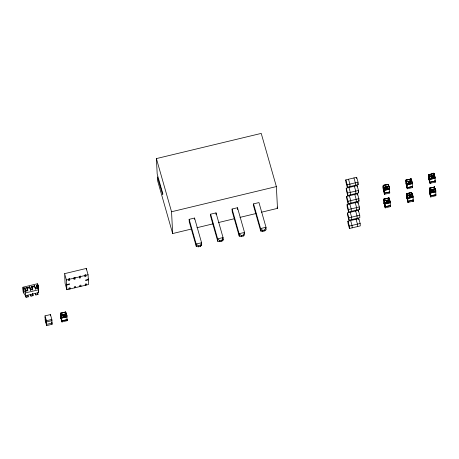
<?xml version="1.0" encoding="UTF-8"?>
<svg xmlns="http://www.w3.org/2000/svg" width="459" height="459" viewBox="0 0 459 459"><rect width="100%" height="100%" fill="white"/><g stroke="black" fill="none" stroke-linecap="round" stroke-linejoin="round"><path stroke-width="0.69" d="M38.378 292.63L38.252 285.664L37.42 283.748L22.95 287.225L23.283 292.268L25.48 295.728L38.378 292.63L38.252 285.664L36.703 286.037C36.031 282.601 37.655 289.422 37.431 287.546L35.366 288.045C35.59 289.945 34 283.14 34.643 286.536L32.061 287.156M389.117 198.173L384.126 199.223L384.636 201.237L384.04 199.246L384.579 201.254L384.068 199.057L388.727 197.938L389.117 198.173L389.18 199.436M388.044 184.369L388.595 185.809L388.033 184.334C381.234 184.398 382.835 186.446 383.896 191.713M406.49 182.332L405.871 180.37L406.186 180.146L410.845 179.027L411.413 181.024L410.788 178.867L411.528 181.007L410.776 178.849L411.763 181.139L411.166 179.062L406.117 179.968L406.754 182.143M430.049 190.342L429.567 188.11L434.484 187.048M435.034 189.142L434.231 186.991L435.218 189.28M385.353 207.847L385.279 206.751L390.265 205.557L390.339 206.648L385.353 207.847L384.246 202.912L383.999 203.239L384.751 205.368L384.011 203.274L383.844 199.217L388.762 198.03L389.697 200.216M406.158 182.556L406.967 186.228L406.238 182.527M429.555 192.069L430.203 194.427L429.59 188.121L430.215 190.284L429.578 188.104L429.767 192.384L429.762 191.931L429.509 192.223L430.272 194.432L429.481 189.481M32.75 289.904L32.532 288.722L30.466 289.222C30.707 291.063 29.072 284.293 29.737 287.713L30.667 290.415L30.466 289.222M61.386 315.299L60.594 313.233L61.225 315.356L60.76 313.136L65.425 312.017L66.348 314.231M388.71 185.849L388.251 184.478L383.345 185.643L383.69 187.886L383.351 185.442L383.994 187.611M407.288 195.809C405.963 188.97 407.122 198.368 407.271 195.379L412.257 194.18M428.792 174.563C426.715 175.585 442.287 171.201 428.947 174.678L429.515 176.675M60.806 314.421L60.743 313.153L60.686 317.238L61.322 319.424L61.081 315.568L60.502 313.526M383.483 187.995L383.351 185.47L383.305 189.63L383.145 185.608L384.166 189.309L384.631 194.117M411.189 180.857L411.023 178.912L405.871 180.37M407.391 188.649L406.617 186.756L406.318 183.904M407.443 199.894L406.921 197.427M428.717 174.609C428.224 178.121 430.783 188.23 428.631 174.747M429.326 188.356C430.003 187.444 431.385 201.937 430.427 195.339M61.081 315.568L61.202 314.926L61.85 318.012L66.836 316.813L66.756 315.746M429.211 176.95L429.331 176.302L434.317 175.103C434.518 177.272 432.298 168.975 434.524 175.671M429.911 190.554L430.031 189.911L435.017 188.712L435.121 189.2M384.103 203.32C384.057 201.117 386.111 211.421 384.246 202.912M429.808 192.201L429.664 190.037M66.211 314.157L65.476 312.183L60.817 313.302L61.328 315.316L60.731 313.325L65.459 312.109L65.809 312.252L65.907 314.145M383.426 185.614L383.885 187.645L383.385 185.488L388.171 184.484M406.186 180.146L406.697 182.16L406.031 180.031M407.454 195.752L406.829 193.589L406.886 196.796M434.931 189.154L434.237 186.985L434.983 189.142L434.306 187.169L429.641 188.288L430.158 190.296L429.601 188.161L434.283 187.094L435.608 190.806L430.628 192L430.031 189.911M200.405 246.328L200.359 245.416L201.576 242.736L194.547 218.048L189.137 219.35L189.257 221.772L196.291 246.46L198.374 246.816L200.405 246.328L201.702 245.158L201.576 242.736L196.165 244.033L196.291 246.46M221.875 241.17L221.829 240.258L223.051 237.573L216.017 212.89L210.606 214.187L210.733 216.614L217.761 241.302L219.85 241.658L221.875 241.17L223.172 240L223.051 237.573L217.641 238.875L217.761 241.302M243.35 236.006L243.304 235.1L244.521 232.415L237.492 207.732L232.082 209.029L232.202 211.456L239.237 236.144L241.319 236.494L243.35 236.006L244.647 234.842L244.521 232.415L239.11 233.717L239.237 236.144M264.82 230.848L264.774 229.942L265.996 227.257L258.962 202.574L253.552 203.871L253.678 206.298L260.706 230.98L262.795 231.336L264.82 230.848L266.117 229.684L265.996 227.257L260.586 228.559L260.706 230.98L262.06 230.659M383.965 199.108L383.793 199.367M406.129 179.985L406.542 182.292M408.085 202.258L407.621 197.45L406.554 193.899L406.829 193.589L407.236 195.895M60.508 313.486L60.795 313.233M384.068 199.057L384.579 201.254L384.103 199.154M405.871 180.215L406.066 184.162L406.353 184.065M412.274 194.61L411.488 192.47L412.899 197.267L407.913 198.466L406.84 193.629L411.522 192.562L412.262 194.065M429.366 176.784L428.924 174.609M430.066 190.387L429.624 188.213M384.43 201.409L383.81 199.292M60.944 317.399L61.305 318.73L60.697 317.318L60.594 313.233M61.248 319.906L62.051 321.925L67.037 320.726L66.957 319.636L61.971 320.83C62.097 324.84 60.376 315 61.001 315.046L66.423 313.749L66.974 315.694L67.008 320.606M61.804 321.857L61.558 316.997L64.306 316.687L66.974 315.694M387.207 186.474L388.796 186.038L389.393 188.133L384.407 189.332L383.81 187.238L387.207 186.474L387.803 188.569M406.594 182.2L406.571 181.77L411.557 180.571L411.58 181.007L410.857 178.872M406.571 181.77L407.167 183.864L412.153 182.665L411.08 179.016M429.331 176.302L429.928 178.396L434.914 177.197L433.784 173.445M384.544 201.329L384.51 200.847L389.496 199.648L389.53 200.13L388.882 197.955L390.139 202.735L385.13 203.836L390.139 202.735M384.51 200.847L385.107 202.941L390.093 201.742L389.071 198.11M406.863 193.687L407.867 197.473L412.853 196.274M406.8 193.778L411.631 192.619L412.222 194.616L411.631 192.619M191.403 229.047L172.659 233.551L157.517 180.381L157.334 176.864L162.716 194.57L162.859 193.91L157.19 174.007L156.399 158.584L261.228 133.403L276.37 186.572L277.488 208.369L261.521 212.201M172.659 233.551L171.546 211.754L276.37 186.572M345.811 179.899L356.649 177.294L358.037 182.166L358.163 184.593L347.325 187.197L345.937 182.326L345.811 179.899L347.199 184.765L347.325 187.197M347.199 184.765L358.037 182.166M346.235 188.161L357.073 185.556L358.462 190.422L358.588 192.855L347.75 195.459L346.361 190.588L346.235 188.161L347.624 193.027L347.75 195.459M196.957 227.716L212.924 223.877M218.478 222.54L234.446 218.708M240 217.371L255.967 213.538M347.624 193.027L358.462 190.422M383.827 187.312L383.856 192.223L384.412 194.168M388.813 186.113L389.582 188.006L389.616 192.918M406.588 181.844L406.617 186.756M429.349 176.376L429.377 181.288L430.152 183.181M434.334 175.177L435.103 177.071L435.138 181.982M346.66 196.423L357.498 193.818L358.886 198.684L359.007 201.117L348.169 203.721L346.786 198.85L346.66 196.423L348.048 201.289L348.169 203.721M386.656 186.974L388.658 186.492M430.181 176.514L432.843 175.877M384.166 189.309L384.458 190.33L389.444 189.131L389.582 188.006M407.173 188.701L406.926 183.841L407.219 184.862L412.205 183.663L412.153 182.665M411.591 181.053C411.884 179.676 412.417 183.078 412.205 183.663M429.934 183.233L429.687 178.373L429.98 179.389L434.966 178.195L435.103 177.071M412.176 183.566L407.219 184.862M429.377 181.288L430.181 183.302L435.166 182.108L435.086 181.012L430.1 182.212L430.181 183.302M348.048 201.289L358.886 198.684M384.659 194.237L384.579 193.147L389.565 191.948L389.645 193.044L384.659 194.237L384.212 192.671M407.42 188.769L407.34 187.679L412.325 186.48L412.406 187.576L407.42 188.769L406.823 186.675M389.593 192.046L384.579 193.147M412.354 186.578L407.34 187.679M435.115 181.11L430.1 182.212M347.084 204.68L357.922 202.08L359.305 206.946L359.431 209.379L348.593 211.983L347.205 207.112L347.084 204.68L348.467 209.551L348.593 211.983M64.593 273.656L86.269 268.446L88.076 274.78L88.57 284.5L66.894 289.704L65.092 283.375L64.593 273.656L66.4 279.984L66.894 289.704M411.505 192.51L406.806 193.583L406.904 195.505M348.467 209.551L359.305 206.946M384.522 200.916L384.556 205.827L385.325 207.726M389.507 199.722L390.282 201.616L390.311 206.527M407.282 195.448L407.317 200.359L407.873 202.31M412.268 194.255C413.507 193.916 413.226 205.07 413.025 200.09L408.04 201.283L408.114 202.379L413.1 201.18L413.048 200.187L408.04 201.283M430.043 189.98L430.077 194.891L430.628 196.842M435.029 188.781L435.803 190.68L435.832 195.591M189.137 219.35L196.165 244.033L198.328 245.904L200.359 245.416M210.606 214.187L217.641 238.875L219.804 240.745L221.829 240.258M232.082 209.029L239.11 233.717L241.273 235.587L243.304 235.1M253.552 203.871L260.586 228.559L262.749 230.429L264.774 229.942M386.69 200.738L388.687 200.262M409.451 195.27L410.782 194.949M432.212 189.802L433.543 189.481M29.927 286.921L23.093 288.568L23.283 292.268M31.218 286.611L34.442 285.837M36.508 285.343L38.057 284.97L38.183 287.437M30.128 287.621L26.903 288.395C26.209 284.66 28.424 294.041 27.632 289.904L25.566 290.398L25.773 291.591L24.838 288.602L23.294 289.262L23.484 292.962M385.112 207.778L385.078 202.867L385.158 203.934M413.043 196.148L412.899 197.267M430.381 191.982L430.674 192.998L435.66 191.799L435.803 190.68M66.4 279.984L88.076 274.78M412.876 197.169L407.913 198.466M347.503 212.942L358.341 210.342L359.73 215.208L359.856 217.641L349.018 220.24L347.629 215.374L347.503 212.942L348.892 217.813L349.018 220.24M25.767 291.092L27.827 290.599M30.667 289.916L32.727 289.422M34.643 286.536L35.578 289.239L35.567 288.74L37.632 288.241L37.431 287.546M430.077 194.891L430.312 194.381L429.613 192.011M22.95 287.225L23.294 289.262L25.337 292.951L38.235 289.853M430.8 195.815L435.809 194.719L430.8 195.815L430.875 196.911L435.861 195.712L435.786 194.622M348.892 217.813L359.73 215.208M25.836 296.084L26.083 297.34L28.148 296.841L27.873 295.223M30.982 296.164L30.747 294.953L30.982 296.164L33.048 295.665L32.778 294.047M35.67 293.898L35.888 294.982L37.948 294.489L37.678 292.865M347.928 221.204L358.766 218.599L360.154 223.47L360.281 225.903L349.442 228.502L348.054 223.636L347.928 221.204L349.316 226.075L349.442 228.502M349.316 226.075L360.154 223.47M45.022 315.872L50.444 314.57L51.827 319.435L52.079 324.295L46.657 325.597L45.275 320.732L45.022 315.872L46.411 320.738L46.657 325.597M62.051 315.138L64.713 314.495M46.411 320.738L51.827 319.435M61.85 318.012L66.836 316.813M62.051 321.925L61.999 320.927L66.985 319.734M406.565 193.979L406.76 197.772L407.408 199.177L407.093 197.835M388.796 197.944L389.41 200.09L388.871 198.087M65.488 312.022L66.159 314.163L65.476 312.183M433.617 173.404L434.289 175.539L433.606 173.559M429.687 178.373C428 170.169 428.333 177.719 429.314 180.135M433.692 173.542L428.907 174.552L428.918 177.088M412.411 194.685L412.526 196.01M32.715 289.904L31.895 287.156M65.562 312.166L66.784 315.821M389.106 198.133L389.146 199.361M31.878 287.104L31.608 286.152L32.549 289.136M25.572 290.782L24.66 287.827L24.838 288.889M406.72 193.813L407.34 195.786L406.886 193.755M383.885 187.645L383.368 185.453L383.85 187.72L383.81 187.238M388.067 184.426L388.469 185.826M37.443 288.241L37.632 288.74L37.632 288.241M434.966 178.195L429.98 179.389M434.983 180.634L435.356 181.93M434.868 181.058L435.166 182.108M432.791 175.47L433.388 177.564M432.728 175.539L433.325 177.633M432.648 175.602L433.244 177.696M432.562 175.671L433.158 177.765M432.458 175.734L433.055 177.828M432.344 175.791L432.94 177.885M432.229 175.843L432.826 177.937M432.103 175.895L432.699 177.989M431.971 175.935L432.567 178.029M431.839 175.969L432.435 178.063M431.707 175.998L432.303 178.092M431.575 176.021L432.171 178.115M431.449 176.032L432.045 178.126M431.322 176.038L431.919 178.126M431.208 176.032L431.804 178.126M431.104 176.021L431.701 178.115M434.306 187.169L434.874 189.165M435.66 191.799L430.674 192.998M431.007 175.998L431.603 178.092M430.926 175.969L431.523 178.063M430.858 175.935L431.454 178.029M433.491 189.079L434.088 191.173M433.416 189.154L434.013 191.248M433.325 189.228L433.921 191.323M433.221 189.297L433.818 191.392M433.101 189.366L433.698 191.46M432.969 189.429L433.566 191.523M432.831 189.487L433.428 191.581M432.682 189.538L433.279 191.632M432.533 189.578L433.13 191.673M432.384 189.607L432.98 191.701M432.24 189.63L432.837 191.724M432.097 189.642L432.694 191.736M431.965 189.642L432.562 191.736M431.839 189.63L432.435 191.724M431.73 189.613L432.326 191.707M431.632 189.584L432.229 191.673M431.552 189.544L432.149 191.638M410.03 180.938L410.627 183.032M409.967 181.007L410.564 183.101M409.893 181.076L410.484 183.164M409.801 181.139L410.398 183.233M409.698 181.202L410.294 183.296M409.589 181.259L410.18 183.353M409.468 181.311L410.065 183.405M409.342 181.362L409.939 183.457M409.21 181.403L409.807 183.497M409.078 181.437L409.675 183.531M408.946 181.466L409.543 183.56M408.814 181.489L409.411 183.583M408.688 181.5L409.285 183.594M408.567 181.506L409.158 183.6M408.453 181.5L409.044 183.594M408.344 181.489L408.94 183.583M411.545 192.637L412.113 194.633M408.252 181.466L408.843 183.56M408.097 181.403L408.762 183.531M412.922 199.711L413.289 201.008M412.802 200.135L413.1 201.18M410.73 194.547L411.327 196.641M410.656 194.622L411.253 196.716M410.564 194.696L411.161 196.791M410.461 194.771L411.057 196.859M410.34 194.834L410.937 196.928M410.208 194.897L410.805 196.991M406.926 183.841L405.905 180.14L405.968 181.408M410.071 194.955L410.667 197.049M409.921 195.006L410.518 197.1M409.772 195.046L410.369 197.141M409.623 195.075L410.22 197.169M409.48 195.098L410.076 197.192M409.336 195.109L409.933 197.204M409.204 195.109L409.801 197.204M409.078 195.098L409.675 197.192M408.871 195.052L409.566 197.175M408.791 195.012L409.388 197.106M407.311 199.189L406.852 197.479M407.517 200.285L408.114 202.379M388.371 184.501L388.807 185.929M388.251 184.478L388.63 185.809M389.444 189.131L384.458 190.33M389.461 191.569L389.834 192.866M387.27 186.406L387.866 188.5M387.132 186.543L387.729 188.632M387.04 186.606L387.637 188.701M386.937 186.67L387.534 188.764M386.828 186.727L387.425 188.821M386.707 186.779L387.304 188.873M386.581 186.83L387.178 188.924M386.449 186.87L387.046 188.965M386.317 186.905L386.914 188.999M386.185 186.933L386.782 189.028M386.053 186.956L386.65 189.051M385.927 186.968L386.524 189.062M385.807 186.974L386.403 189.068M385.692 186.968L386.289 189.062M385.583 186.956L386.18 189.051M388.784 198.104L389.352 200.101M385.491 186.933L386.088 189.028M385.405 186.905L386.002 188.999M385.336 186.87L385.933 188.965M390.265 205.557L385.279 206.751M387.97 200.015L388.566 202.109M387.895 200.09L388.492 202.184M387.803 200.164L388.4 202.258M387.7 200.239L388.297 202.333M387.58 200.302L388.176 202.396M387.448 200.365L388.044 202.459M387.31 200.422L387.907 202.517M387.166 200.474L387.757 202.568M387.017 200.514L387.614 202.608M386.868 200.543L387.459 202.637M386.719 200.566L387.316 202.66M386.576 200.577L387.172 202.671M383.598 190.393L383.988 191.753M386.444 200.577L387.04 202.671M386.317 200.566L386.914 202.66M386.208 200.549L386.805 202.643M386.111 200.52L386.707 202.614M386.03 200.48L386.627 202.574M384.86 202.918L383.844 199.217L384.045 203.297M357.813 183.376L358.163 184.593M358.238 191.638L358.588 192.855M353.941 177.943L355.329 182.814L355.455 185.247M358.663 199.9L359.007 201.117M354.365 186.205L355.754 191.076L355.874 193.503M359.087 208.162L359.431 209.379M354.79 194.467L356.173 199.338L356.299 201.765M348.524 179.245L349.907 184.116L350.033 186.543M355.209 202.729L356.597 207.6L356.723 210.027M348.943 187.507L350.332 192.378L350.458 194.805M355.633 210.991L357.022 215.862L357.148 218.289M349.368 195.769L350.756 200.64L350.883 203.067M356.058 219.253L357.446 224.118L357.567 226.551M349.792 204.031L351.181 208.902L351.301 211.329M350.217 212.293L351.6 217.164L351.726 219.591M350.636 220.555L352.024 225.421L352.151 227.853M277.098 207.003L277.488 208.369M222.781 238.628L223.172 240M201.312 243.786L201.702 245.158M156.399 158.584L171.546 211.754M85.185 284.792L85.322 285.28L85.259 284.064L86.344 283.805L86.407 285.016M79.763 286.095L79.9 286.582L79.837 285.366L80.922 285.108L80.985 286.318M74.347 287.397L74.484 287.885L74.421 286.668L75.505 286.405L75.569 287.621M70.009 288.436L70.147 288.923L70.084 287.707L68.999 287.971L69.062 289.181L68.925 288.7M65.643 312.16L66.222 314.208L66.188 313.726M66.853 319.257L67.226 320.554M66.739 319.682L67.037 320.726M64.662 314.094L65.258 316.188M64.599 314.157L65.195 316.251M64.524 314.226L65.121 316.32M64.432 314.289L65.029 316.383M64.329 314.352L64.926 316.446M64.22 314.409L64.817 316.503M64.099 314.467L64.696 316.561M63.973 314.513L64.57 316.607M63.841 314.558L64.438 316.653M63.709 314.593L64.306 316.687M63.577 314.622L64.174 316.716M63.445 314.639L64.042 316.733M63.319 314.65L63.916 316.744M63.199 314.656L63.79 316.75M63.084 314.656L63.675 316.744M62.975 314.639L63.571 316.733M62.883 314.622L63.48 316.716M62.728 314.558L63.394 316.687M61.173 315.442L60.743 313.13L60.823 316.343M60.542 313.44L61.558 316.997M51.615 319.676L51.89 320.652L46.474 321.954L45.085 317.083M51.741 322.109L52.016 323.084L46.6 324.381L45.211 319.516M51.557 322.47L52.079 324.295M37.282 287.69L36.703 286.037M37.948 294.489L37.69 293.192M35.366 288.045L35.567 288.74M32.474 293.267L32.807 294.443M33.048 295.665L32.819 294.506M28.148 296.841L27.93 295.757M35.613 293.364L35.888 294.982M30.713 294.54L30.833 294.999M25.813 295.716L25.847 296.147M388.945 198.081L389.461 200.084M25.899 296.061L26.083 297.34M428.861 178.465L428.924 178.775M406.066 184.007L406.089 182.607M406.863 197.852L406.657 193.687M383.34 189.401L383.403 189.71M60.731 317.089L60.795 317.399M434.547 175.126L434.621 176.514M433.91 173.554L434.036 175.522M434.604 187.163L434.702 188.5M434.553 187.1L434.616 188.362M434.403 187.02L434.547 188.316M412.343 182.539L412.377 187.45L412.325 186.48M412.486 194.197L412.555 195.586M411.149 179.021L411.247 180.921M389.031 186.061L389.134 188.144M383.896 199.154L383.959 200.417M356.649 177.294L356.712 178.511M357.073 185.556L357.136 186.773M357.498 193.818L357.561 195.035M357.922 202.08L357.98 203.291M358.341 210.342L358.404 211.553M358.766 218.599L358.829 219.815M262.749 230.429L262.795 231.336M241.273 235.587L241.319 236.494M237.492 207.732L237.584 209.551M219.804 240.745L219.85 241.658M216.017 212.89L216.109 214.709M198.328 245.904L198.374 246.816M194.547 218.048L194.605 219.259M86.269 268.446L86.344 269.835M66.423 313.749L66.492 315.138M61.776 316.945L61.822 317.915M50.444 314.57L50.507 315.781M37.42 283.748L37.489 285.142M32.532 288.722L32.549 289.118M27.632 289.904L27.649 290.312M25.566 290.398L25.589 290.805M25.337 292.951L25.48 295.728M69.51 278.716L68.425 278.98L68.626 280.678L69.711 280.42L69.51 278.716M74.932 277.414L73.847 277.678L74.048 279.376L75.133 279.118L74.932 277.414M80.348 276.111L79.264 276.375L79.464 278.074L80.549 277.815L80.348 276.111M85.77 274.809L84.685 275.073L84.886 276.771L85.971 276.513L85.77 274.809M69.343 283.949L66.635 284.603L66.498 284.115L66.658 285.091L69.366 284.437L69.343 283.949M88.312 279.393L85.603 280.047L85.626 280.529L88.335 279.881L88.174 278.906L88.312 279.393M429.406 180.112L428.993 178.781L429.372 180.112M61.276 318.735L60.863 317.404L61.242 318.735M429.469 180.106L429.073 178.775L429.435 180.112"/></g></svg>
